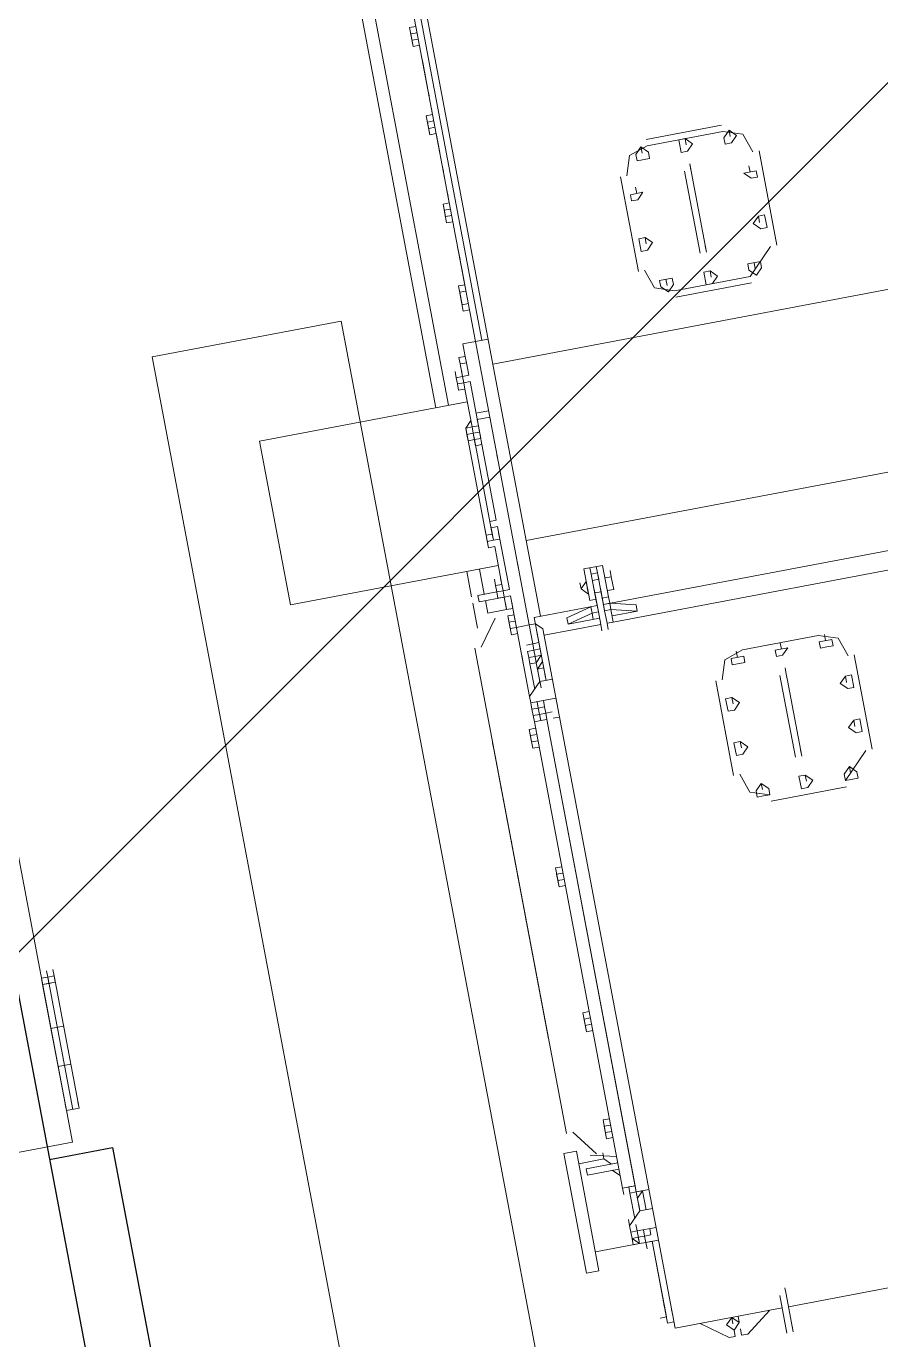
# Model space of a CAD drawing. Extents: x 407440 to 411585, y 6041728 to 6045069.
# Drawn here: x 410419.14 to 410426.79, y 6044248.62 to 6044260.38 of the extents above; entities that cross this region are included whole.
import ezdxf

# ---------------------------------------------------------------- set-up
doc = ezdxf.new("R2010")
doc.units = 0
doc.header["$LTSCALE"] = 5
doc.linetypes.add('foc-TIELINE', pattern=[1.875, 1.25, -0.625])
for name, color, linetype in [('P-BUFFER-PURPLE', 187, 'foc-TIELINE'), ('P-PROPOSED-EXISTING-H', 59, 'Continuous'), ('T-TIE', 201, 'foc-TIELINE')]:
    doc.layers.add(name, color=color, linetype=linetype)

# ---------------------------------------------------------------- blocks, each defined once
blk = doc.blocks.new('P-RIG-877')
at = {"layer": 'T-TIE', "linetype": 'ByBlock', "lineweight": 25}
for points in [[(8.4383, -11.343), (8.2202, -11.343), (8.1513, -11.2741), (7.9906, -11.2741), (7.9906, -10.5393), (-4.1905, -10.5393), (-4.1905, -14.2246), (7.9906, -14.2246), (7.9906, -13.1914), (8.0021, -13.1914), (7.9217, -13.1684)], [(3.1802, -14.2246), (3.1802, -14.1098), (3.869, -14.1098), (3.869, -14.2246)]]:
    blk.add_lwpolyline(points, dxfattribs=at)
at = {"layer": 'T-TIE', "linetype": 'ByBlock', "lineweight": 18}
for points in [[(1.9288, -13.1799), (1.9288, -11.5841)], [(2.2502, -13.1799), (2.2502, -11.5841)], [(2.3765, -13.0651), (2.388, -13.0651), (2.388, -12.3877), (2.3765, -12.3877), (2.3765, -12.3992), (2.3191, -12.3992), (2.3191, -12.3647), (2.3765, -12.3647), (2.3765, -12.3762), (2.3306, -12.3762)], [(2.3995, -13.0536), (2.4224, -13.0536), (2.4224, -12.3992), (2.3995, -12.3992), (2.3995, -12.3877)], [(1.814, -12.6403), (1.6417, -12.6403), (1.814, -12.6403)], [(2.7324, -12.6403), (2.5602, -12.6403), (2.7324, -12.6403)], [(1.6762, -12.6632), (1.6647, -12.6632)], [(1.768, -12.6632), (1.7566, -12.6632)], [(2.6061, -12.6632), (2.5946, -12.6632)], [(2.6865, -12.6632), (2.675, -12.6632)], [(1.5843, -12.6977), (1.5843, -12.8355)], [(1.6073, -12.6862), (1.5958, -12.6862)], [(1.5958, -12.6977), (1.5958, -12.8355)], [(1.8599, -12.8355), (1.8599, -12.6977)], [(1.8714, -12.8355), (1.8714, -12.6977)], [(2.5258, -12.6862), (2.5143, -12.6862)], [(2.5143, -12.6977), (2.5143, -12.8355), (2.5143, -12.6977)], [(2.7898, -12.8355), (2.7898, -12.6977), (2.7898, -12.8355)], [(3.7198, -12.7092), (3.7198, -12.7206), (3.7083, -12.7206), (3.7083, -12.7436), (3.6853, -12.7436), (3.6853, -12.7206), (3.6853, -12.9732)], [(1.6073, -12.7666), (1.5958, -12.7666)], [(1.6532, -12.7666), (1.6417, -12.7666), (1.6647, -12.7666), (1.8025, -12.7666), (1.791, -12.7666)], [(2.5258, -12.7666), (2.5143, -12.7666)], [(2.7095, -12.7666), (2.7209, -12.7666), (2.5832, -12.7666), (2.5717, -12.7666), (2.5602, -12.7666)], [(1.8025, -12.7781), (1.6532, -12.7781)], [(2.7209, -12.7781), (2.5717, -12.7781)], [(1.6073, -12.8469), (1.5958, -12.8469)], [(2.5258, -12.8469), (2.5143, -12.8469)], [(1.6762, -12.8699), (1.6647, -12.8699)], [(1.768, -12.8699), (1.7566, -12.8699)], [(2.6061, -12.8699), (2.5946, -12.8699)], [(2.6865, -12.8699), (2.675, -12.8699)], [(1.6417, -12.8929), (1.814, -12.8929), (1.6417, -12.8929)], [(2.5602, -12.8929), (2.7324, -12.8929), (2.5602, -12.8929)], [(3.6509, -12.9732), (3.6624, -12.9732), (3.7312, -12.9732), (3.7198, -12.9732)], [(3.6853, -12.9847), (3.6853, -13.1799), (2.411, -13.1799), (2.3995, -13.1914), (2.3995, -13.2028), (1.8828, -13.2028), (1.8828, -13.1799)], [(3.7312, -12.9847), (3.6624, -12.9847)], [(2.411, -13.0536), (2.411, -13.0077)], [(3.6853, -13.0077), (3.7198, -13.0536), (3.7198, -13.0651), (3.7083, -13.0651)], [(2.3306, -13.0421), (2.3421, -13.0421), (2.3421, -13.0536)], [(2.3535, -13.0421), (2.365, -13.0421), (2.3421, -13.0421), (2.365, -13.0421), (2.365, -13.0536)], [(2.3306, -13.0766), (2.3765, -13.0766), (2.3765, -13.088), (2.3191, -13.088), (2.3191, -13.0536), (2.3765, -13.0536), (2.3765, -13.0651), (2.3306, -13.0651), (2.3191, -13.0651)], [(2.3191, -13.0766), (2.3306, -13.0766), (2.3306, -13.0651), (2.3421, -13.0651), (2.3421, -13.0766)], [(2.3535, -13.0651), (2.365, -13.0651), (2.3535, -13.0651), (2.365, -13.0651), (2.365, -13.0766), (2.365, -13.0651), (2.3995, -13.0651), (2.411, -13.0651), (2.4224, -13.0651), (2.4224, -13.0536)], [(2.388, -13.0651), (2.3995, -13.0651), (2.3995, -13.0536), (2.3995, -13.0651), (2.388, -13.0651), (2.388, -13.0536), (2.3765, -13.0536)], [(2.3995, -13.0536), (2.3995, -13.0536)], [(2.411, -13.0651), (2.411, -13.0651)], [(2.411, -13.0651), (2.411, -13.0651)], [(3.6968, -13.0651), (3.6853, -13.0651)], [(2.3535, -13.088), (2.365, -13.088), (2.3421, -13.088), (2.3535, -13.0995), (2.365, -13.088)], [(2.411, -13.1914), (2.5028, -13.1914), (2.388, -13.1914), (2.388, -13.0766), (2.3995, -13.0766), (2.365, -13.0766), (2.3535, -13.0766), (2.365, -13.0766)], [(2.411, -13.088), (2.3995, -13.088), (2.388, -13.088), (2.3995, -13.088), (2.3995, -13.0766), (2.4224, -13.0766), (2.4224, -13.1799)], [(2.388, -13.088), (2.388, -13.088)], [(2.411, -13.134), (2.411, -13.0766)], [(2.411, -13.0766), (2.411, -13.0766)], [(2.411, -13.0766), (2.411, -13.0766)], [(2.4224, -13.0766), (2.4224, -13.0766)], [(3.7083, -13.0766), (3.7198, -13.0766), (3.7198, -13.088), (3.6853, -13.134)], [(3.6968, -13.0766), (3.6853, -13.0766)], [(3.6853, -13.0766), (3.6968, -13.0766)], [(3.6968, -13.0766), (3.6853, -13.0766)], [(3.6968, -13.0766), (3.6853, -13.0766)], [(3.6968, -13.0766), (3.6853, -13.0766)], [(2.3535, -13.0995), (2.3421, -13.0995)], [(0.1148, -13.1799), (2.388, -13.1799)], [(1.9862, -13.2717), (1.1251, -13.2717), (1.0677, -13.2028), (1.0677, -13.1799)], [(1.8828, -13.1914), (1.4121, -13.1914), (1.1251, -13.1914), (1.1251, -13.2028), (1.1366, -13.2028), (1.1481, -13.2028), (1.1366, -13.2028), (1.1481, -13.2028), (1.1366, -13.2028), (1.1481, -13.2028), (1.1596, -13.2028), (1.2055, -13.2028), (1.2055, -13.1799)], [(2.5028, -13.1799), (2.5028, -13.2028), (2.5258, -13.2258), (2.365, -13.2258), (2.3421, -13.2258), (2.365, -13.2258), (2.3535, -13.2258), (2.365, -13.2258), (2.3421, -13.2258), (2.3421, -13.2373), (2.365, -13.2373), (2.365, -13.2258), (2.365, -13.2373), (2.3535, -13.2373)], [(2.4454, -13.2028), (2.4569, -13.2028), (2.4454, -13.2028), (2.4339, -13.2028), (2.3995, -13.2028), (2.4339, -13.2028), (2.4454, -13.2028), (2.4569, -13.2028), (2.4569, -13.1914), (2.4684, -13.2028), (2.4569, -13.2028), (2.4684, -13.2028), (2.5143, -13.2028)], [(2.4339, -13.1914), (2.4339, -13.2143)], [(2.4454, -13.2143), (2.4454, -13.1914), (2.4454, -13.2143)], [(2.4798, -13.1914), (2.4798, -13.2028), (2.4684, -13.1914)], [(2.5028, -13.1914), (2.4913, -13.1914)], [(2.5372, -13.1799), (2.5372, -13.2258), (2.5487, -13.2258), (2.5372, -13.2258), (2.5487, -13.2258), (2.5372, -13.2258), (2.5258, -13.2258)], [(2.5372, -13.2143), (2.5487, -13.2143), (2.5487, -13.2258), (2.5717, -13.2258), (2.5717, -13.2143), (2.5602, -13.2143), (2.5602, -13.1914), (2.5602, -13.2028), (2.5487, -13.2028), (2.5487, -13.2143), (2.5717, -13.2143), (2.5717, -13.2028), (3.4327, -13.2028), (3.4327, -13.1799)], [(2.5602, -13.1914), (2.5602, -13.2143)], [(3.4672, -13.1799), (3.4672, -13.2028), (3.4327, -13.2028), (3.4213, -13.2028), (3.4098, -13.2028), (3.4213, -13.2028), (2.5717, -13.2028)], [(2.5717, -13.1799), (2.5717, -13.1914)], [(3.4442, -13.2028), (3.4327, -13.1914), (3.4327, -13.2028), (3.4213, -13.2028), (3.4098, -13.2028), (3.4213, -13.2028), (3.4213, -13.2143), (3.4327, -13.2143), (3.4787, -13.2143)], [(3.4901, -13.2258), (3.5016, -13.2258), (3.4901, -13.2258), (3.5016, -13.2258), (3.5016, -13.2143), (3.5016, -13.1799)], [(3.5246, -13.1799), (3.5246, -13.2028), (3.5131, -13.2028), (3.5246, -13.2028), (3.5131, -13.2028), (3.5016, -13.2028)], [(3.5131, -13.2028), (3.5131, -13.1914), (3.5016, -13.1914)], [(3.5131, -13.1914), (3.5131, -13.1914)], [(3.6394, -13.1914), (3.6509, -13.1914), (3.6624, -13.1914), (3.5246, -13.1914), (3.6738, -13.1914), (3.6738, -13.1799)], [(3.5246, -13.1914), (3.5246, -13.2028), (3.5361, -13.2028)], [(3.6624, -13.1799), (3.6509, -13.1799)], [(3.6624, -13.2028), (3.6624, -13.1914), (3.6509, -13.1914)], [(1.171, -13.2258), (1.1825, -13.2258), (1.1825, -13.2028), (1.2055, -13.2028), (1.8828, -13.2028), (2.3995, -13.2028), (2.3995, -13.2258), (2.365, -13.2258)], [(1.3432, -13.2028), (1.3432, -13.2143), (1.3088, -13.2143), (1.3088, -13.2028)], [(1.3203, -13.2028), (1.3203, -13.2143), (1.3432, -13.2143)], [(1.3203, -13.2143), (1.3203, -13.2143)], [(1.3203, -13.2143), (1.3203, -13.2143)], [(1.3318, -13.2028), (1.3318, -13.2143)], [(1.3318, -13.2143), (1.3318, -13.2143)], [(1.3318, -13.2143), (1.3318, -13.2143)], [(1.3432, -13.2143), (1.3432, -13.2143)], [(1.3432, -13.2143), (1.3432, -13.2143)], [(1.3662, -13.2028), (1.3777, -13.2028), (1.4466, -13.2028)], [(1.4351, -13.2028), (1.4236, -13.2028)], [(1.4695, -13.2028), (1.4695, -13.2143), (1.504, -13.2143), (1.504, -13.2028), (1.5384, -13.2028), (1.5269, -13.2028), (1.5155, -13.2028)], [(1.481, -13.2028), (1.481, -13.2143), (1.504, -13.2143)], [(1.481, -13.2143), (1.481, -13.2143)], [(1.481, -13.2143), (1.481, -13.2143)], [(1.4925, -13.2028), (1.4925, -13.2143)], [(1.4925, -13.2143), (1.4925, -13.2143)], [(1.4925, -13.2143), (1.4925, -13.2143)], [(1.504, -13.2143), (1.504, -13.2143)], [(1.504, -13.2143), (1.504, -13.2143)], [(1.5729, -13.2028), (1.5614, -13.2028), (1.6303, -13.2028), (1.6303, -13.2143), (1.6647, -13.2143), (1.6647, -13.2028)], [(1.6188, -13.2028), (1.6073, -13.2028)], [(1.6532, -13.2028), (1.6532, -13.2143), (1.6303, -13.2143)], [(1.6303, -13.2143), (1.6303, -13.2143)], [(1.6303, -13.2143), (1.6303, -13.2143)], [(1.6417, -13.2028), (1.6417, -13.2143)], [(1.6417, -13.2143), (1.6417, -13.2143)], [(1.6417, -13.2143), (1.6417, -13.2143)], [(1.6532, -13.2143), (1.6532, -13.2143)], [(1.6532, -13.2143), (1.6532, -13.2143)], [(1.7221, -13.2028), (1.7106, -13.2028)], [(1.7336, -13.2028), (1.7221, -13.2028), (1.7795, -13.2028), (1.768, -13.2028)], [(1.7566, -13.2028), (1.768, -13.2028), (1.7566, -13.2028), (1.7451, -13.2028)], [(1.8254, -13.2028), (1.8254, -13.2143), (1.7795, -13.2143), (1.7795, -13.2028)], [(1.814, -13.2028), (1.814, -13.2143), (1.791, -13.2143), (1.791, -13.2028)], [(1.791, -13.2143), (1.791, -13.2143)], [(1.791, -13.2143), (1.791, -13.2143)], [(1.8025, -13.2143), (1.8025, -13.2143)], [(1.8025, -13.2143), (1.8025, -13.2143)], [(1.814, -13.2143), (1.814, -13.2143)], [(1.814, -13.2143), (1.814, -13.2143)], [(1.8828, -13.2028), (1.8828, -13.2258), (1.9058, -13.2258), (1.9058, -13.2373), (1.9173, -13.2373)], [(2.0091, -13.2028), (2.0091, -13.2258)], [(2.0551, -13.2258), (2.0321, -13.2258), (2.0206, -13.2258), (2.0206, -13.2028)], [(2.101, -13.2028), (2.0895, -13.2028)], [(2.2961, -13.2028), (2.2847, -13.2028)], [(2.4684, -13.2143), (2.4569, -13.2143), (2.4454, -13.2143), (2.4454, -13.2028), (2.4569, -13.2028), (2.4569, -13.2143), (2.4684, -13.2143), (2.4684, -13.2028), (2.4569, -13.2028), (2.4684, -13.2028), (2.4684, -13.2143), (2.5143, -13.2143)], [(2.5028, -13.2028), (2.4798, -13.2028)], [(2.5372, -13.2028), (2.5487, -13.2028), (2.5602, -13.2028), (2.5487, -13.2028), (2.5602, -13.2028), (2.5717, -13.2028), (2.5602, -13.2028)], [(2.5487, -13.2143), (2.5487, -13.2143)], [(2.5602, -13.2143), (2.5602, -13.2143)], [(2.5602, -13.2143), (2.5602, -13.2143)], [(3.4098, -13.2028), (3.4098, -13.2028)], [(3.4213, -13.2143), (3.4327, -13.2143), (3.4327, -13.2028)], [(3.4213, -13.2258), (3.4213, -13.2028)], [(3.4787, -13.2258), (3.4901, -13.2258), (3.4672, -13.2028), (3.4557, -13.2028)], [(3.5016, -13.2143), (3.4901, -13.2143)], [(3.5016, -13.2028), (3.5016, -13.2028)], [(3.5131, -13.2258), (3.5131, -13.2143), (3.5131, -13.2028), (3.5131, -13.2143)], [(3.5131, -13.2143), (3.5131, -13.2143)], [(3.5246, -13.2947), (3.5246, -13.2143), (3.5246, -13.2028)], [(2.3076, -13.2373), (2.3191, -13.2373), (2.3306, -13.2373), (2.3191, -13.2373), (2.2502, -13.2373), (2.2502, -13.2488), (2.0321, -13.2488), (2.0206, -13.2373), (2.0321, -13.2373), (2.0321, -13.2258), (1.9517, -13.2258), (1.9517, -13.2373), (1.9517, -13.2488), (1.9402, -13.2488), (1.9288, -13.2488), (1.9402, -13.2488), (1.9402, -13.2373), (1.9517, -13.2373), (1.9402, -13.2373), (1.9288, -13.2373)], [(1.9402, -13.2258), (1.9402, -13.2258)], [(1.9402, -13.2373), (1.9402, -13.2373)], [(1.9517, -13.2373), (1.9632, -13.2373), (1.9632, -13.2488), (1.9632, -13.2373), (2.0321, -13.2373), (2.0321, -13.2488), (2.0436, -13.2488), (2.0321, -13.2488), (2.0436, -13.2488), (2.0551, -13.2488), (2.0436, -13.2488), (2.0436, -13.2373), (2.0321, -13.2373), (2.0436, -13.2373), (2.0321, -13.2373)], [(1.9517, -13.2373), (1.9517, -13.2373)], [(2.2847, -13.2373), (2.2847, -13.6161), (1.9862, -13.6161), (1.9862, -13.2373)], [(2.0436, -13.2373), (2.0665, -13.2373), (2.0665, -13.2258), (2.0321, -13.2258), (2.0436, -13.2258), (2.0436, -13.2373), (2.0551, -13.2373), (2.2273, -13.2373), (2.2387, -13.2373), (2.2387, -13.2258), (2.2387, -13.2373), (2.2158, -13.2373), (2.2158, -13.2258), (2.2387, -13.2258), (2.2273, -13.2258), (2.2387, -13.2258), (2.2158, -13.2258), (2.2387, -13.2258), (2.3306, -13.2258), (2.3306, -13.2373), (2.3421, -13.2373), (2.3421, -13.2488), (2.3306, -13.2488), (2.3306, -13.2832), (2.3421, -13.2832), (2.3421, -13.2373), (2.3306, -13.2373), (2.3306, -13.2488)], [(2.0321, -13.2258), (2.0551, -13.2258), (2.0551, -13.2373)], [(2.0436, -13.2373), (2.0436, -13.2373)], [(2.0665, -13.2258), (2.2043, -13.2258), (2.2043, -13.2373)], [(2.0665, -13.2258), (2.0665, -13.2258)], [(2.0665, -13.2373), (2.0665, -13.2373)], [(2.2158, -13.2258), (2.2158, -13.2258)], [(2.2158, -13.2373), (2.2158, -13.2373)], [(2.2158, -13.2373), (2.2273, -13.2373), (2.2387, -13.2373), (2.2273, -13.2373), (2.2387, -13.2373), (2.2387, -13.2488), (2.2273, -13.2488), (2.2387, -13.2488), (2.2273, -13.2488), (2.2158, -13.2488), (2.2273, -13.2488)], [(2.2273, -13.2373), (2.2273, -13.2488), (2.2273, -13.2373)], [(2.2387, -13.2373), (2.2387, -13.2373)], [(2.2502, -13.2373), (2.2502, -13.2488)], [(2.3191, -13.2373), (2.3191, -13.2488), (2.3191, -13.2373)], [(2.3306, -13.2373), (2.3306, -13.2373)], [(2.3421, -13.2258), (2.3421, -13.2258)], [(2.365, -13.2373), (2.365, -13.2717), (2.3421, -13.2717)], [(2.3421, -13.2373), (2.3421, -13.2373)], [(2.411, -13.2373), (2.411, -13.2258), (2.411, -13.2373), (2.3765, -13.2373), (2.3765, -13.2258), (2.3765, -13.2373), (2.3995, -13.2373), (2.3995, -13.2258), (2.3995, -13.2373)], [(2.3765, -13.2373), (2.3765, -13.2373)], [(2.3765, -13.2373), (2.3765, -13.2373)], [(2.388, -13.2373), (2.388, -13.2373)], [(2.388, -13.2373), (2.388, -13.2373)], [(2.3995, -13.2373), (2.3995, -13.2373)], [(2.3995, -13.2373), (2.3995, -13.2373)], [(2.4684, -13.2258), (2.4569, -13.2258), (2.4454, -13.2258)], [(3.4327, -13.2258), (3.4213, -13.2258), (2.5717, -13.2258)], [(2.6176, -13.2258), (2.6176, -13.2373), (2.5832, -13.2373), (2.5832, -13.2258)], [(2.6061, -13.2258), (2.6061, -13.2373), (2.5832, -13.2373)], [(2.5832, -13.2373), (2.5832, -13.2373)], [(2.5832, -13.2373), (2.5832, -13.2373)], [(2.5946, -13.2258), (2.5946, -13.2373)], [(2.5946, -13.2373), (2.5946, -13.2373)], [(2.5946, -13.2373), (2.5946, -13.2373)], [(2.6061, -13.2373), (2.6061, -13.2373)], [(2.6061, -13.2373), (2.6061, -13.2373)], [(2.8702, -13.2258), (2.8702, -13.2373), (2.8357, -13.2373), (2.8357, -13.2258)], [(2.8472, -13.2258), (2.8472, -13.2373), (2.8702, -13.2373)], [(2.8472, -13.2373), (2.8472, -13.2373)], [(2.8472, -13.2373), (2.8472, -13.2373)], [(2.8587, -13.2258), (2.8587, -13.2373)], [(2.8587, -13.2373), (2.8587, -13.2373)], [(2.8587, -13.2373), (2.8587, -13.2373)], [(2.8702, -13.2373), (2.8702, -13.2373)], [(2.8702, -13.2373), (2.8702, -13.2373)], [(3.1342, -13.2258), (3.1342, -13.2373), (3.0998, -13.2373), (3.0998, -13.2258)], [(3.1113, -13.2258), (3.1113, -13.2373), (3.1342, -13.2373)], [(3.1113, -13.2373), (3.1113, -13.2373)], [(3.1113, -13.2373), (3.1113, -13.2373)], [(3.1228, -13.2258), (3.1228, -13.2373)], [(3.1228, -13.2373), (3.1228, -13.2373)], [(3.1228, -13.2373), (3.1228, -13.2373)], [(3.1342, -13.2373), (3.1342, -13.2373)], [(3.1342, -13.2373), (3.1342, -13.2373)], [(3.3294, -13.2258), (3.3294, -13.2373), (3.295, -13.2373), (3.295, -13.2258)], [(3.3065, -13.2258), (3.3065, -13.2373), (3.3294, -13.2373)], [(3.3065, -13.2373), (3.3065, -13.2373)], [(3.3065, -13.2373), (3.3065, -13.2373)], [(3.3179, -13.2258), (3.3179, -13.2373)], [(3.3179, -13.2373), (3.3179, -13.2373)], [(3.3179, -13.2373), (3.3179, -13.2373)], [(3.3294, -13.2373), (3.3294, -13.2373)], [(3.3294, -13.2373), (3.3294, -13.2373)], [(3.3524, -13.2717), (3.3639, -13.2258)], [(3.3753, -13.2373), (3.3639, -13.2488), (3.3524, -13.2488)], [(3.3868, -13.2258), (3.3868, -13.2832), (3.3753, -13.2832), (3.3753, -13.2258)], [(3.3983, -13.2258), (3.3868, -13.2373)], [(3.5246, -13.2258), (3.5246, -13.2258)], [(1.9517, -13.2488), (1.9517, -13.2488)], [(2.0436, -13.2488), (2.0436, -13.2488)], [(2.2387, -13.2488), (2.2387, -13.2488)], [(2.3306, -13.2488), (2.3306, -13.2488)], [(2.3765, -13.2602), (2.4224, -13.2947)], [(3.3065, -13.2947), (3.3524, -13.2602)], [(3.3639, -13.2947), (3.3639, -13.2488)], [(2.3306, -13.2717), (2.2847, -13.2717)], [(0.0459, -13.2947), (1.9862, -13.2947)], [(2.2847, -13.2947), (2.3306, -13.2947)], [(2.3421, -13.2947), (2.388, -13.2947)], [(2.4224, -13.3062), (3.3065, -13.3062)], [(3.1228, -13.3062), (3.1342, -13.3062), (2.6061, -13.3062), (2.5946, -13.3062)], [(2.6865, -13.3062), (2.675, -13.3062)], [(2.7095, -13.3062), (2.698, -13.3062)], [(2.7439, -13.3062), (2.7324, -13.3062)], [(2.7783, -13.3062), (2.7669, -13.3062)], [(2.8243, -13.3062), (2.8128, -13.3062)], [(2.8472, -13.3062), (2.8357, -13.3062)], [(2.8931, -13.3062), (2.8817, -13.3062)], [(2.9276, -13.3062), (2.9161, -13.3062)], [(2.9735, -13.3062), (2.962, -13.3062)], [(2.9965, -13.3062), (2.985, -13.3062)], [(3.0309, -13.3062), (3.0194, -13.3062)], [(3.0539, -13.3062), (3.0424, -13.3062)], [(5.2697, -13.4325), (1.8025, -13.4325), (1.8025, -13.7769), (5.2697, -13.7769)], [(3.0883, -14.1557), (3.0998, -14.1557), (3.0998, -14.1787), (2.8702, -14.1787), (2.8702, -14.1557), (2.8702, -14.1787), (2.8702, -14.1672), (2.8587, -14.1672), (2.8702, -14.1672), (2.8587, -14.1672), (2.8702, -14.1672), (2.8702, -14.1557), (2.8587, -14.1557), (2.8472, -14.1557)], [(2.8702, -14.1557), (2.8702, -14.1787), (2.8587, -14.1787), (2.8587, -14.1672), (2.8472, -14.1672)], [(2.8587, -14.1557), (2.8587, -14.1672), (2.8702, -14.1672), (2.8587, -14.1672), (2.8587, -14.1557), (3.0998, -14.1557), (3.0998, -14.1787), (3.0883, -14.1787)], [(2.9505, -14.1557), (2.9505, -14.1787)], [(3.0194, -14.1557), (3.0194, -14.1787)], [(3.0998, -14.1672), (2.8587, -14.1672)], [(2.8702, -14.1787), (2.8587, -14.1787)]]:
    blk.add_lwpolyline(points, dxfattribs=at)
for points in [[(1.5958, -12.6977), (1.6073, -12.6632), (1.6417, -12.6518), (1.6073, -12.6632)], [(1.6877, -12.6632), (1.6762, -12.6747), (1.6762, -12.6518), (1.6877, -12.6518)], [(1.7795, -12.6632), (1.768, -12.6747), (1.7566, -12.6632), (1.7566, -12.6518), (1.7795, -12.6518)], [(1.814, -12.6518), (1.8599, -12.6977)], [(2.5143, -12.6977), (2.5258, -12.6632), (2.5602, -12.6518), (2.5258, -12.6632)], [(2.6176, -12.6632), (2.6061, -12.6747), (2.5946, -12.6632), (2.5946, -12.6518), (2.6176, -12.6518)], [(2.698, -12.6632), (2.6865, -12.6747), (2.675, -12.6632), (2.675, -12.6518), (2.698, -12.6518)], [(2.7324, -12.6518), (2.7783, -12.6977)], [(1.6188, -12.6862), (1.6188, -12.6977), (1.6073, -12.6977), (1.5958, -12.6862), (1.6073, -12.6747)], [(1.6647, -12.6632), (1.6762, -12.6632)], [(1.7566, -12.6632), (1.768, -12.6632)], [(1.8484, -12.6977), (1.8369, -12.6977), (1.8369, -12.6747), (1.8484, -12.6747), (1.8599, -12.6862)], [(2.5372, -12.6862), (2.5372, -12.6977), (2.5258, -12.6977), (2.5258, -12.6747), (2.5372, -12.6747)], [(2.5946, -12.6632), (2.6061, -12.6632)], [(2.675, -12.6632), (2.6865, -12.6632)], [(2.7783, -12.6977), (2.7669, -12.6977), (2.7554, -12.6862), (2.7669, -12.6747), (2.7783, -12.6747)], [(1.5958, -12.6862), (1.6073, -12.6862)], [(1.8369, -12.6862), (1.8484, -12.6862)], [(2.5143, -12.6862), (2.5258, -12.6862)], [(2.7554, -12.6862), (2.7669, -12.6862)], [(1.6188, -12.7781), (1.5958, -12.7781), (1.5958, -12.7666), (1.6073, -12.7551), (1.6188, -12.7666)], [(1.5958, -12.7666), (1.6073, -12.7666)], [(1.6417, -12.7666), (1.6532, -12.7666)], [(1.8599, -12.7781), (1.8369, -12.7781), (1.8369, -12.7666), (1.8484, -12.7551), (1.8599, -12.7666)], [(1.8369, -12.7666), (1.8484, -12.7666)], [(2.5143, -12.7666), (2.5258, -12.7666)], [(2.5372, -12.7781), (2.5258, -12.7781), (2.5258, -12.7551), (2.5372, -12.7666)], [(2.5602, -12.7666), (2.5717, -12.7666)], [(2.7783, -12.7781), (2.7554, -12.7781), (2.7554, -12.7666), (2.7669, -12.7551), (2.7783, -12.7666)], [(2.7554, -12.7666), (2.7669, -12.7666)], [(1.6417, -12.8814), (1.6073, -12.8699), (1.5958, -12.8355), (1.6073, -12.8699)], [(1.6188, -12.8584), (1.6073, -12.8584), (1.5958, -12.8469), (1.6073, -12.8355), (1.6188, -12.8355)], [(1.8599, -12.8355), (1.8484, -12.8699), (1.814, -12.8814), (1.8484, -12.8699)], [(1.8599, -12.8469), (1.8484, -12.8584), (1.8369, -12.8584), (1.8369, -12.8355), (1.8484, -12.8355)], [(2.5602, -12.8814), (2.5258, -12.8699), (2.5143, -12.8355), (2.5258, -12.8699)], [(2.5372, -12.8584), (2.5258, -12.8584), (2.5258, -12.8355), (2.5372, -12.8355)], [(2.7783, -12.8355), (2.7669, -12.8699), (2.7324, -12.8814), (2.7669, -12.8699)], [(2.7783, -12.8469), (2.7783, -12.8584), (2.7669, -12.8584), (2.7554, -12.8469), (2.7669, -12.8355), (2.7783, -12.8355)], [(1.5958, -12.8469), (1.6073, -12.8469)], [(1.6877, -12.8814), (1.6762, -12.8814), (1.6762, -12.8584), (1.6877, -12.8699)], [(1.7795, -12.8814), (1.7566, -12.8814), (1.7566, -12.8699), (1.768, -12.8584), (1.7795, -12.8699)], [(1.8369, -12.8469), (1.8484, -12.8469)], [(2.5143, -12.8469), (2.5258, -12.8469)], [(2.6176, -12.8814), (2.5946, -12.8814), (2.5946, -12.8699), (2.6061, -12.8584), (2.6176, -12.8699)], [(2.698, -12.8814), (2.675, -12.8814), (2.675, -12.8699), (2.6865, -12.8584), (2.698, -12.8699)], [(2.7554, -12.8469), (2.7669, -12.8469)], [(1.6647, -12.8699), (1.6762, -12.8699)], [(1.7566, -12.8699), (1.768, -12.8699)], [(2.5946, -12.8699), (2.6061, -12.8699)], [(2.675, -12.8699), (2.6865, -12.8699)], [(2.388, -13.0536), (2.3995, -13.0536), (2.411, -13.0077), (2.3995, -13.0077)], [(2.4224, -13.0651), (2.4339, -13.0651)], [(2.4339, -13.0651), (2.4224, -13.0651)], [(3.6968, -13.0651), (3.6853, -13.0766), (3.6968, -13.088), (3.7083, -13.0766)], [(3.6968, -13.0651), (3.6853, -13.0651)], [(2.3765, -13.0766), (2.388, -13.0766)], [(2.3995, -13.088), (2.411, -13.134), (2.3995, -13.134), (2.388, -13.088)], [(2.4339, -13.0766), (2.4224, -13.0766)], [(3.6853, -13.0766), (3.6968, -13.0766)], [(3.6968, -13.0766), (3.6853, -13.0766)], [(3.4327, -13.1914), (3.4672, -13.1914)], [(1.4581, -13.2028), (1.4695, -13.2028)], [(2.4569, -13.2028), (2.4684, -13.2028)], [(2.4569, -13.2028), (2.4684, -13.2028)], [(2.5602, -13.2028), (2.5717, -13.2028)], [(2.5602, -13.2143), (2.5602, -13.2258)], [(3.5016, -13.2258), (3.5131, -13.2258), (3.5246, -13.2258), (3.5246, -13.2143), (3.5131, -13.2258), (3.5131, -13.2143), (3.5246, -13.2143), (3.5016, -13.2143)], [(1.9173, -13.2258), (1.9402, -13.2258), (1.9173, -13.2258), (1.9058, -13.2258)], [(1.9402, -13.2258), (1.9173, -13.2258), (1.9173, -13.2373), (1.9402, -13.2373)], [(1.9288, -13.2373), (1.9402, -13.2373)], [(2.0551, -13.2488), (2.0551, -13.2373)], [(2.388, -13.2373), (2.388, -13.2258)], [(1.9517, -13.2488), (1.9632, -13.2488)], [(2.3076, -13.2488), (2.3191, -13.2488), (2.3306, -13.2488), (2.3191, -13.2488)], [(3.559, -13.2947), (3.559, -13.3176), (3.3409, -13.3176), (3.3409, -13.2947)], [(3.1113, -14.592), (3.1342, -14.569), (3.1342, -14.5002), (3.1572, -14.4657), (3.1572, -14.1787), (0.6774, -14.1787), (0.6774, -14.4657), (0.7003, -14.5002), (0.7003, -14.569), (0.7233, -14.592)]]:
    blk.add_lwpolyline(points, close=True, dxfattribs=at)

msp = doc.modelspace()

# ---------------------------------------------------------------- hatches: boundary and pattern name
at = {"layer": 'P-PROPOSED-EXISTING-H'}
h = msp.add_hatch(dxfattribs=at)
h.set_pattern_fill('ANSI31', color=256, scale=3.498392, style=0)
h.set_pattern_definition([(45, (-102.852, 2739.382), (-7.854113246, 7.854113246), [])])
edge = h.paths.add_edge_path()
edge.add_line((410849.565, 6043843.767), (410381.581, 6043755.258))
edge.add_line((410381.581, 6043755.258), (409934.712, 6043670.743))
edge.add_line((409934.712, 6043670.743), (409814.106, 6044308.44))
edge.add_line((409814.106, 6044308.44), (410263.945, 6044377.375))
edge.add_line((410263.945, 6044377.375), (410794.85, 6044458.734))
edge.add_line((410794.85, 6044458.734), (411169.273, 6044565.411))
edge.add_line((411169.273, 6044565.411), (411290.002, 6043927.065))
edge.add_line((411290.002, 6043927.065), (411039.067, 6043879.607))
edge.add_arc((410922.403, 6043977.554), 152.33, 241.43508, 319.98432, ccw=False)

# ---------------------------------------------------------------- linework, layer by layer
at = {"layer": 'P-BUFFER-PURPLE'}
msp.add_circle((410670.316, 6044396.422, -0.107), 250.434, dxfattribs=at)

# ---------------------------------------------------------------- block references
at = {"layer": 'T-TIE', "linetype": 'ByBlock', "xscale": 4.999999999955019, "yscale": 4.999999999955019, "zscale": 4.999999999955019, "rotation": 280.7096999997605}
msp.add_blockref('P-RIG-877', (410486.28, 6044279.077), dxfattribs=at)

doc.saveas('drawing.dxf')
